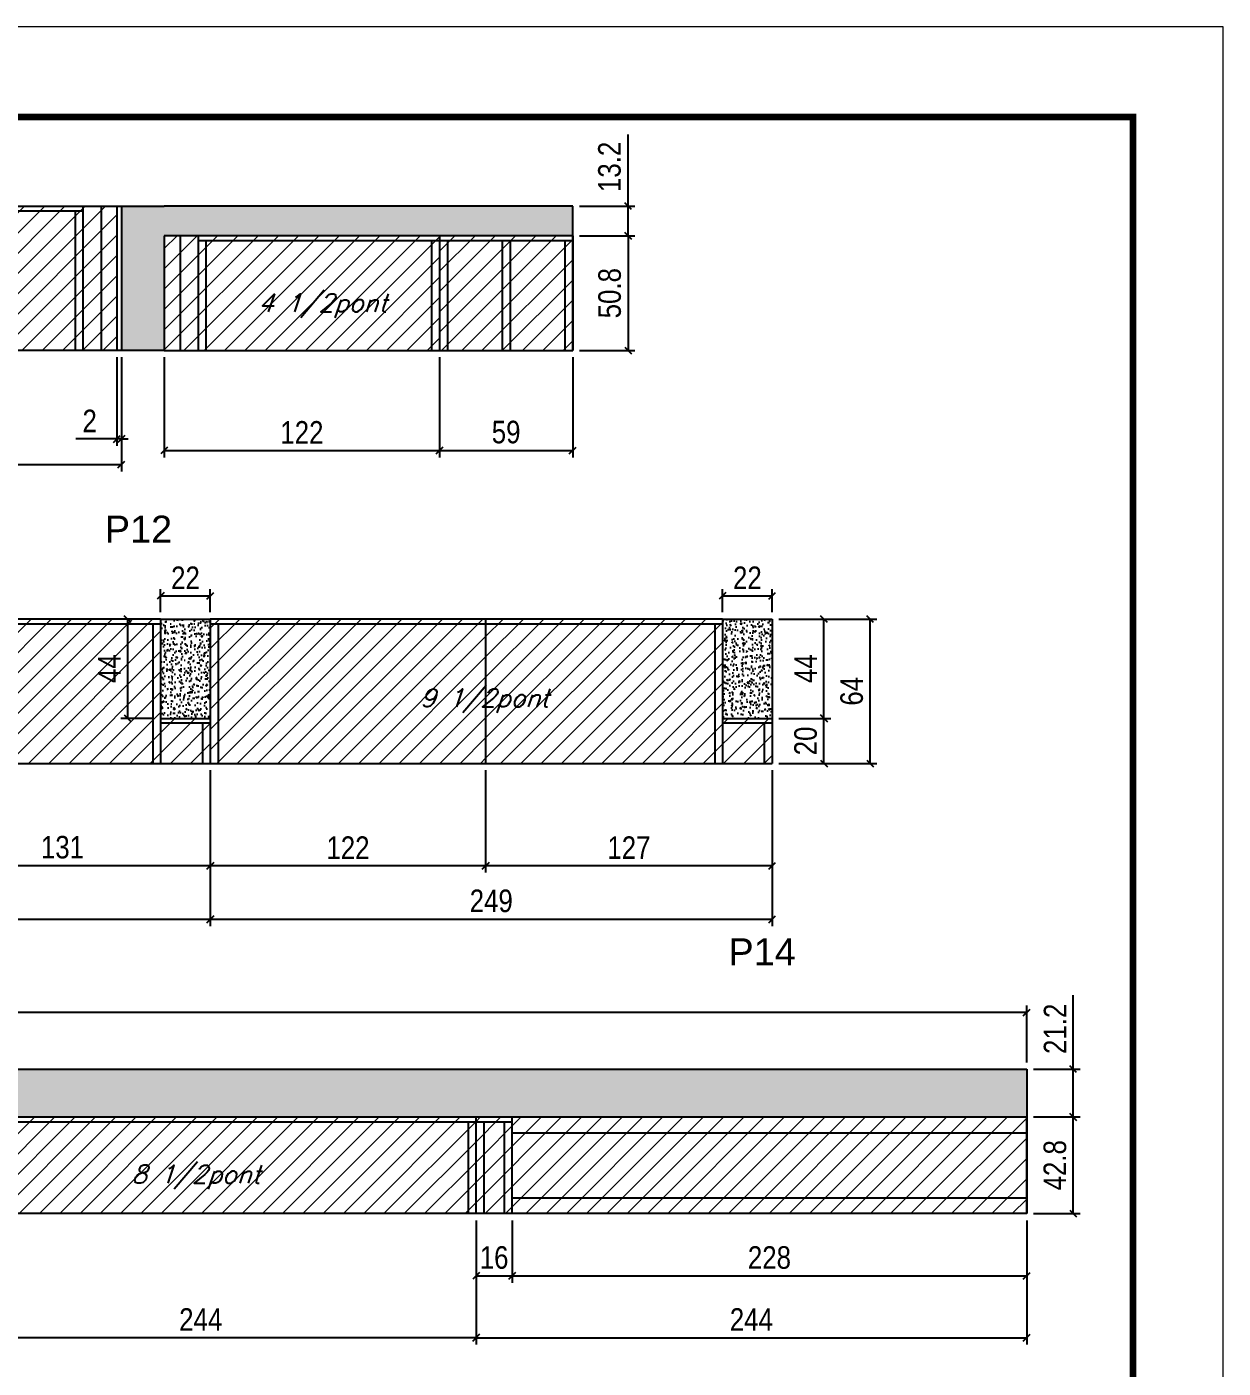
# Model space of a CAD drawing. Extents: x 137137 to 143418, y 10464 to 34486.
# Drawn here: x 139677 to 140207, y 24703 to 25297 of the extents above; entities that cross this region are included whole.
import ezdxf

# ---------------------------------------------------------------- set-up
doc = ezdxf.new("R2010")
doc.units = 0
doc.linetypes.add('DASHED', pattern=[0.75, 0.5, -0.25])
for name, color, linetype in [('5', 5, 'Continuous'), ('COTA', 241, 'Continuous'), ('Painéis', 200, 'Continuous'), ('SARR_2.2x7', 40, 'Continuous'), ('SARR_3.5x7', 81, 'Continuous'), ('texto', 7, 'Continuous')]:
    doc.layers.add(name, color=color, linetype=linetype)
for name, color, linetype, lineweight in [('CHAPA REAPROV', 6, 'Continuous', 13), ('Folhas', 255, 'Continuous', 9), ('Hachura', 251, 'Continuous', 9), ('SARRAFO DE PRESSAO', 251, 'DASHED', 9)]:
    doc.layers.add(name, color=color, linetype=linetype, lineweight=lineweight)
doc.styles.add('COTA TECNICA', font='techl___.ttf', dxfattribs={"height": 10})
doc.styles.add('Romans', font='romans.shx')
doc.styles.get("Standard").update_dxf_attribs({"font": 'arial.ttf'})
doc.dimstyles.new('PAINEL', dxfattribs={"dimtxt": 10, "dimasz": 3, "dimexe": 3, "dimexo": 3, "dimgap": 3, "dimtad": 1, "dimdec": 1, "dimzin": 12, "dimdsep": 46, "dimtxsty": 'COTA TECNICA', "dimblk1": 'OBLIQUE', "dimblk2": 'OBLIQUE', "dimsah": 1, "dimcen": 0.9, "dimclrd": 4, "dimclre": 4, "dimclrt": 240, "dimadec": 1, "dimazin": 3, "dimtfac": 1, "dimtdec": 1, "dimtmove": 0, "dimatfit": 3, "dimfxl": 1, "dimtolj": 1, "dimtzin": 12, "dimarcsym": 0})
pattern_1 = [(50, (7472.074, -6961.617), (5.46554007, -0.47817257), [0.5715, -6.2865]), (355, (7472.074, -6961.617), (-1.05730264, 5.73170536), [0.4572, -5.02921753]), (100.4514447, (7472.5295, -6961.657), (4.40823741, 5.25353256), [0.48570026, -5.34270734]), (46.1842, (7472.074, -6960.093), (8.13237123, -1.26126984), [0.85725, -9.42975]), (96.6355576, (7472.752, -6960.198), (7.122124, 7.42278374), [0.7285507, -8.01406824]), (351.184151, (7472.074, -6960.093), (7.122124, 7.42278374), [0.685799, -7.54379196]), (21, (7472.836, -6960.474), (4.54843174, -3.06795595), [0.5715, -6.2865]), (326, (7472.836, -6960.474), (1.85406085, 5.52563898), [0.4572, -5.0292]), (71.451445, (7473.215, -6960.7296), (6.40249258, 2.45768307), [0.48570026, -5.34269813]), (37.5, (7472.074, -6961.617), (0.092658098, 2.536651166), [0, -4.96824, 0, -5.1054, 0, -5.04825]), (7.5, (7472.074, -6961.617), (2.004589875, 3.005417245), [0, -2.91084, 0, -4.85394, 0, -1.92405]), (327.5, (7470.3748, -6961.617), (4.067717855, -0.17186232), [0, -1.905, 0, -5.9436, 0, -7.8867]), (317.5, (7469.6128, -6961.617), (4.44387544, 0.76279473), [0, -2.4765, 0, -3.94716, 0, -5.6007])]
pattern_2 = [(45, (-1580.9014, -8040.026), (-4.49012806, 4.49012806), [])]
pattern_3 = [(45, (-1580.9014, -8024.732), (-4.49012806, 4.49012806), [])]
pattern_4 = [(45, (-1321.422, -8047.701), (-4.49012806, 4.49012806), [])]

# ---------------------------------------------------------------- blocks, each defined once
blk = doc.blocks.new('9999999999')
at = {"layer": 'Folhas'}
blk.add_lwpolyline([(98138.98, 34190.21), (99623.98, 34190.21), (99623.98, 35240.21), (98138.98, 35240.21)], close=True, dxfattribs=at)
at = {"layer": 'Folhas', "color": 30, "const_width": 3}
blk.add_lwpolyline([(98213.98, 34230.21), (99583.98, 34230.21), (99583.98, 35200.21), (98213.98, 35200.21)], close=True, dxfattribs=at)
blk = doc.blocks.new('_Oblique')
at = {"color": 0, "linetype": 'ByBlock', "lineweight": -2}
blk.add_line((-0.5, -0.5), (0.5, 0.5), dxfattribs=at)
blk = doc.blocks.new('*D1317')
at = {"layer": 'COTA', "color": 4, "linetype": 'ByBlock', "lineweight": -2, "transparency": 16777216}
for p, q in [((139473.06, 25130.76), (139473.06, 25100.2)), ((139719.06, 25130.76), (139719.06, 25100.2)), ((139473.06, 25103.2), (139719.06, 25103.2))]:
    blk.add_line(p, q, dxfattribs=at)
at = {"layer": 'Defpoints', "color": 0, "linetype": 'ByBlock', "transparency": 16777216}
for p in [(139473.06, 25133.76), (139719.06, 25133.76), (139719.06, 25103.2)]:
    blk.add_point(p, dxfattribs=at)
at = {"layer": 'COTA', "color": 4, "linetype": 'ByBlock', "lineweight": -2, "transparency": 16777216, "xscale": 3, "yscale": 3, "zscale": 3, "rotation": 180}
blk.add_blockref('_Oblique', (139473.06, 25103.2), dxfattribs=at)
at = {"layer": 'COTA', "color": 4, "linetype": 'ByBlock', "lineweight": -2, "transparency": 16777216, "xscale": 3, "yscale": 3, "zscale": 3}
blk.add_blockref('_Oblique', (139719.06, 25103.2), dxfattribs=at)
at = {"layer": 'COTA', "color": 240, "linetype": 'ByBlock', "transparency": 16777216, "insert": (139596.06, 25111.31), "char_height": 10, "attachment_point": 5, "style": 'COTA TECNICA'}
blk.add_mtext('\\A1;246', dxfattribs=at)
blk = doc.blocks.new('*D1319')
at = {"layer": 'COTA', "color": 4, "linetype": 'ByBlock', "lineweight": -2, "transparency": 16777216}
for p, q in [((139505.47, 24967.77), (139505.47, 24898.74)), ((139758.47, 24967.77), (139758.47, 24898.74)), ((139505.47, 24901.74), (139758.47, 24901.74))]:
    blk.add_line(p, q, dxfattribs=at)
at = {"layer": 'Defpoints', "color": 0, "linetype": 'ByBlock', "transparency": 16777216}
for p in [(139505.47, 24970.77), (139758.47, 24970.77), (139758.47, 24901.74)]:
    blk.add_point(p, dxfattribs=at)
at = {"layer": 'COTA', "color": 4, "linetype": 'ByBlock', "lineweight": -2, "transparency": 16777216, "xscale": 3, "yscale": 3, "zscale": 3, "rotation": 180}
blk.add_blockref('_Oblique', (139505.47, 24901.74), dxfattribs=at)
at = {"layer": 'COTA', "color": 4, "linetype": 'ByBlock', "lineweight": -2, "transparency": 16777216, "xscale": 3, "yscale": 3, "zscale": 3}
blk.add_blockref('_Oblique', (139758.47, 24901.74), dxfattribs=at)
at = {"layer": 'COTA', "color": 240, "linetype": 'ByBlock', "transparency": 16777216, "insert": (139631.97, 24909.96), "char_height": 10, "attachment_point": 5, "style": 'COTA TECNICA'}
blk.add_mtext('\\A1;253', dxfattribs=at)
blk = doc.blocks.new('*D1320')
at = {"layer": 'COTA', "color": 4, "linetype": 'ByBlock', "lineweight": -2, "transparency": 16777216}
for p, q in [((139758.47, 24967.77), (139758.47, 24898.74)), ((140007.47, 24967.77), (140007.47, 24898.74)), ((139758.47, 24901.74), (140007.47, 24901.74))]:
    blk.add_line(p, q, dxfattribs=at)
at = {"layer": 'Defpoints', "color": 0, "linetype": 'ByBlock', "transparency": 16777216}
for p in [(139758.47, 24970.77), (140007.47, 24970.77), (140007.47, 24901.74)]:
    blk.add_point(p, dxfattribs=at)
at = {"layer": 'COTA', "color": 4, "linetype": 'ByBlock', "lineweight": -2, "transparency": 16777216, "xscale": 3, "yscale": 3, "zscale": 3, "rotation": 180}
blk.add_blockref('_Oblique', (139758.47, 24901.74), dxfattribs=at)
at = {"layer": 'COTA', "color": 4, "linetype": 'ByBlock', "lineweight": -2, "transparency": 16777216, "xscale": 3, "yscale": 3, "zscale": 3}
blk.add_blockref('_Oblique', (140007.47, 24901.74), dxfattribs=at)
at = {"layer": 'COTA', "color": 240, "linetype": 'ByBlock', "transparency": 16777216, "insert": (139882.97, 24909.85), "char_height": 10, "attachment_point": 5, "style": 'COTA TECNICA'}
blk.add_mtext('\\A1;249', dxfattribs=at)
blk = doc.blocks.new('*D1321')
at = {"layer": 'COTA', "color": 4, "linetype": 'ByBlock', "lineweight": -2, "transparency": 16777216}
for p, q in [((139736.47, 25037.77), (139736.47, 25048.06)), ((139736.47, 25045.06), (139758.47, 25045.06)), ((139758.47, 25037.77), (139758.47, 25048.06))]:
    blk.add_line(p, q, dxfattribs=at)
at = {"layer": 'Defpoints', "color": 0, "linetype": 'ByBlock', "transparency": 16777216}
for p in [(139758.47, 25045.06), (139736.47, 25034.77), (139758.47, 25034.77)]:
    blk.add_point(p, dxfattribs=at)
at = {"layer": 'COTA', "color": 4, "linetype": 'ByBlock', "lineweight": -2, "transparency": 16777216, "xscale": 3, "yscale": 3, "zscale": 3, "rotation": 180}
blk.add_blockref('_Oblique', (139736.47, 25045.06), dxfattribs=at)
at = {"layer": 'COTA', "color": 4, "linetype": 'ByBlock', "lineweight": -2, "transparency": 16777216, "xscale": 3, "yscale": 3, "zscale": 3}
blk.add_blockref('_Oblique', (139758.47, 25045.06), dxfattribs=at)
at = {"layer": 'COTA', "color": 240, "linetype": 'ByBlock', "transparency": 16777216, "insert": (139747.47, 25053.06), "char_height": 10, "attachment_point": 5, "style": 'COTA TECNICA'}
blk.add_mtext('\\A1;22', dxfattribs=at)
blk = doc.blocks.new('*D1322')
at = {"layer": 'COTA', "color": 4, "linetype": 'ByBlock', "lineweight": -2, "transparency": 16777216}
for p, q in [((139733.47, 25034.77), (139718.84, 25034.77)), ((139721.84, 25034.77), (139721.84, 24990.77)), ((139733.47, 24990.77), (139718.84, 24990.77))]:
    blk.add_line(p, q, dxfattribs=at)
at = {"layer": 'Defpoints', "color": 0, "linetype": 'ByBlock', "transparency": 16777216}
for p in [(139736.47, 25034.77), (139721.84, 24990.77), (139736.47, 24990.77)]:
    blk.add_point(p, dxfattribs=at)
at = {"layer": 'COTA', "color": 4, "linetype": 'ByBlock', "lineweight": -2, "transparency": 16777216, "xscale": 3, "yscale": 3, "zscale": 3}
for p, rotation in [((139721.84, 25034.77), 90), ((139721.84, 24990.77), 270)]:
    blk.add_blockref('_Oblique', p, dxfattribs=dict(at, rotation=rotation))
at = {"layer": 'COTA', "color": 240, "linetype": 'ByBlock', "transparency": 16777216, "insert": (139713.76, 25012.77), "char_height": 10, "attachment_point": 5, "rotation": 90, "style": 'COTA TECNICA'}
blk.add_mtext('\\A1;44', dxfattribs=at)
blk = doc.blocks.new('*D1325')
at = {"layer": 'COTA', "color": 4, "linetype": 'ByBlock', "lineweight": -2, "transparency": 16777216}
for p, q in [((139627.47, 24967.77), (139627.47, 24922.41)), ((139758.47, 24967.77), (139758.47, 24922.41)), ((139758.47, 24925.41), (139627.47, 24925.41))]:
    blk.add_line(p, q, dxfattribs=at)
at = {"layer": 'Defpoints', "color": 0, "linetype": 'ByBlock', "transparency": 16777216}
for p in [(139627.47, 24970.77), (139758.47, 24970.77), (139627.47, 24925.41)]:
    blk.add_point(p, dxfattribs=at)
at = {"layer": 'COTA', "color": 4, "linetype": 'ByBlock', "lineweight": -2, "transparency": 16777216, "xscale": 3, "yscale": 3, "zscale": 3, "rotation": 180}
blk.add_blockref('_Oblique', (139627.47, 24925.41), dxfattribs=at)
at = {"layer": 'COTA', "color": 4, "linetype": 'ByBlock', "lineweight": -2, "transparency": 16777216, "xscale": 3, "yscale": 3, "zscale": 3}
blk.add_blockref('_Oblique', (139758.47, 24925.41), dxfattribs=at)
at = {"layer": 'COTA', "color": 240, "linetype": 'ByBlock', "transparency": 16777216, "insert": (139692.97, 24933.63), "char_height": 10, "attachment_point": 5, "style": 'COTA TECNICA'}
blk.add_mtext('\\A1;131', dxfattribs=at)
blk = doc.blocks.new('*D1326')
at = {"layer": 'COTA', "color": 4, "linetype": 'ByBlock', "lineweight": -2, "transparency": 16777216}
for p, q in [((139758.47, 24967.77), (139758.47, 24922.41)), ((139880.47, 24967.77), (139880.47, 24922.41)), ((139880.47, 24925.41), (139758.47, 24925.41))]:
    blk.add_line(p, q, dxfattribs=at)
at = {"layer": 'Defpoints', "color": 0, "linetype": 'ByBlock', "transparency": 16777216}
for p in [(139758.47, 24970.77), (139880.47, 24970.77), (139758.47, 24925.41)]:
    blk.add_point(p, dxfattribs=at)
at = {"layer": 'COTA', "color": 4, "linetype": 'ByBlock', "lineweight": -2, "transparency": 16777216, "xscale": 3, "yscale": 3, "zscale": 3, "rotation": 180}
blk.add_blockref('_Oblique', (139758.47, 24925.41), dxfattribs=at)
at = {"layer": 'COTA', "color": 4, "linetype": 'ByBlock', "lineweight": -2, "transparency": 16777216, "xscale": 3, "yscale": 3, "zscale": 3}
blk.add_blockref('_Oblique', (139880.47, 24925.41), dxfattribs=at)
at = {"layer": 'COTA', "color": 240, "linetype": 'ByBlock', "transparency": 16777216, "insert": (139819.47, 24933.47), "char_height": 10, "attachment_point": 5, "style": 'COTA TECNICA'}
blk.add_mtext('\\A1;122', dxfattribs=at)
blk = doc.blocks.new('*D1327')
at = {"layer": 'COTA', "color": 4, "linetype": 'ByBlock', "lineweight": -2, "transparency": 16777216}
for p, q in [((139880.47, 24967.77), (139880.47, 24922.41)), ((140007.47, 24967.77), (140007.47, 24922.41)), ((140007.47, 24925.41), (139880.47, 24925.41))]:
    blk.add_line(p, q, dxfattribs=at)
at = {"layer": 'Defpoints', "color": 0, "linetype": 'ByBlock', "transparency": 16777216}
for p in [(139880.47, 24970.77), (140007.47, 24970.77), (139880.47, 24925.41)]:
    blk.add_point(p, dxfattribs=at)
at = {"layer": 'COTA', "color": 4, "linetype": 'ByBlock', "lineweight": -2, "transparency": 16777216, "xscale": 3, "yscale": 3, "zscale": 3, "rotation": 180}
blk.add_blockref('_Oblique', (139880.47, 24925.41), dxfattribs=at)
at = {"layer": 'COTA', "color": 4, "linetype": 'ByBlock', "lineweight": -2, "transparency": 16777216, "xscale": 3, "yscale": 3, "zscale": 3}
blk.add_blockref('_Oblique', (140007.47, 24925.41), dxfattribs=at)
at = {"layer": 'COTA', "color": 240, "linetype": 'ByBlock', "transparency": 16777216, "insert": (139943.97, 24933.48), "char_height": 10, "attachment_point": 5, "style": 'COTA TECNICA'}
blk.add_mtext('\\A1;127', dxfattribs=at)
blk = doc.blocks.new('*D1403')
at = {"layer": 'COTA', "color": 4, "linetype": 'ByBlock', "lineweight": -2, "transparency": 16777216}
for p, q in [((139738.06, 25150.76), (139738.06, 25106.42)), ((139860.06, 25150.76), (139860.06, 25106.42)), ((139738.06, 25109.42), (139860.06, 25109.42))]:
    blk.add_line(p, q, dxfattribs=at)
at = {"layer": 'Defpoints', "color": 0, "linetype": 'ByBlock', "transparency": 16777216}
for p in [(139738.06, 25153.76), (139860.06, 25153.76), (139860.06, 25109.42)]:
    blk.add_point(p, dxfattribs=at)
at = {"layer": 'COTA', "color": 4, "linetype": 'ByBlock', "lineweight": -2, "transparency": 16777216, "xscale": 3, "yscale": 3, "zscale": 3, "rotation": 180}
blk.add_blockref('_Oblique', (139738.06, 25109.42), dxfattribs=at)
at = {"layer": 'COTA', "color": 4, "linetype": 'ByBlock', "lineweight": -2, "transparency": 16777216, "xscale": 3, "yscale": 3, "zscale": 3}
blk.add_blockref('_Oblique', (139860.06, 25109.42), dxfattribs=at)
at = {"layer": 'COTA', "color": 240, "linetype": 'ByBlock', "transparency": 16777216, "insert": (139799.06, 25117.48), "char_height": 10, "attachment_point": 5, "style": 'COTA TECNICA'}
blk.add_mtext('\\A1;122', dxfattribs=at)
blk = doc.blocks.new('*D1404')
at = {"layer": 'COTA', "color": 4, "linetype": 'ByBlock', "lineweight": -2, "transparency": 16777216}
for p, q in [((139860.06, 25150.76), (139860.06, 25106.42)), ((139919.06, 25150.76), (139919.06, 25106.42)), ((139860.06, 25109.42), (139919.06, 25109.42))]:
    blk.add_line(p, q, dxfattribs=at)
at = {"layer": 'Defpoints', "color": 0, "linetype": 'ByBlock', "transparency": 16777216}
for p in [(139860.06, 25153.76), (139919.06, 25153.76), (139919.06, 25109.42)]:
    blk.add_point(p, dxfattribs=at)
at = {"layer": 'COTA', "color": 4, "linetype": 'ByBlock', "lineweight": -2, "transparency": 16777216, "xscale": 3, "yscale": 3, "zscale": 3, "rotation": 180}
blk.add_blockref('_Oblique', (139860.06, 25109.42), dxfattribs=at)
at = {"layer": 'COTA', "color": 4, "linetype": 'ByBlock', "lineweight": -2, "transparency": 16777216, "xscale": 3, "yscale": 3, "zscale": 3}
blk.add_blockref('_Oblique', (139919.06, 25109.42), dxfattribs=at)
at = {"layer": 'COTA', "color": 240, "linetype": 'ByBlock', "transparency": 16777216, "insert": (139889.56, 25117.56), "char_height": 10, "attachment_point": 5, "style": 'COTA TECNICA'}
blk.add_mtext('\\A1;59', dxfattribs=at)
blk = doc.blocks.new('*D1405')
at = {"layer": 'COTA', "color": 4, "linetype": 'ByBlock', "lineweight": -2, "transparency": 16777216}
for p, q in [((140010.47, 24990.77), (140033.39, 24990.77)), ((140030.39, 24970.77), (140030.39, 24990.77)), ((140010.47, 24970.77), (140033.39, 24970.77))]:
    blk.add_line(p, q, dxfattribs=at)
at = {"layer": 'Defpoints', "color": 0, "linetype": 'ByBlock', "transparency": 16777216}
for p in [(140007.47, 24990.77), (140030.39, 24990.77), (140007.47, 24970.77)]:
    blk.add_point(p, dxfattribs=at)
at = {"layer": 'COTA', "color": 4, "linetype": 'ByBlock', "lineweight": -2, "transparency": 16777216, "xscale": 3, "yscale": 3, "zscale": 3}
for p, rotation in [((140030.39, 24990.77), 90), ((140030.39, 24970.77), 270)]:
    blk.add_blockref('_Oblique', p, dxfattribs=dict(at, rotation=rotation))
at = {"layer": 'COTA', "color": 240, "linetype": 'ByBlock', "transparency": 16777216, "insert": (140022.29, 24980.77), "char_height": 10, "attachment_point": 5, "rotation": 90, "style": 'COTA TECNICA'}
blk.add_mtext('\\A1;20', dxfattribs=at)
blk = doc.blocks.new('*D1406')
at = {"layer": 'COTA', "color": 4, "linetype": 'ByBlock', "lineweight": -2, "transparency": 16777216}
for p, q in [((140010.47, 25034.77), (140033.39, 25034.77)), ((140030.39, 24990.77), (140030.39, 25034.77)), ((140010.47, 24990.77), (140033.39, 24990.77))]:
    blk.add_line(p, q, dxfattribs=at)
at = {"layer": 'Defpoints', "color": 0, "linetype": 'ByBlock', "transparency": 16777216}
for p in [(140007.47, 25034.77), (140030.39, 25034.77), (140007.47, 24990.77)]:
    blk.add_point(p, dxfattribs=at)
at = {"layer": 'COTA', "color": 4, "linetype": 'ByBlock', "lineweight": -2, "transparency": 16777216, "xscale": 3, "yscale": 3, "zscale": 3}
for p, rotation in [((140030.39, 25034.77), 90), ((140030.39, 24990.77), 270)]:
    blk.add_blockref('_Oblique', p, dxfattribs=dict(at, rotation=rotation))
at = {"layer": 'COTA', "color": 240, "linetype": 'ByBlock', "transparency": 16777216, "insert": (140022.32, 25012.77), "char_height": 10, "attachment_point": 5, "rotation": 90, "style": 'COTA TECNICA'}
blk.add_mtext('\\A1;44', dxfattribs=at)
blk = doc.blocks.new('*D1407')
at = {"layer": 'COTA', "color": 4, "linetype": 'ByBlock', "lineweight": -2, "transparency": 16777216}
for p, q in [((139985.47, 25037.77), (139985.47, 25048.06)), ((139985.47, 25045.06), (140007.47, 25045.06)), ((140007.47, 25037.77), (140007.47, 25048.06))]:
    blk.add_line(p, q, dxfattribs=at)
at = {"layer": 'Defpoints', "color": 0, "linetype": 'ByBlock', "transparency": 16777216}
for p in [(140007.47, 25045.06), (139985.47, 25034.77), (140007.47, 25034.77)]:
    blk.add_point(p, dxfattribs=at)
at = {"layer": 'COTA', "color": 4, "linetype": 'ByBlock', "lineweight": -2, "transparency": 16777216, "xscale": 3, "yscale": 3, "zscale": 3, "rotation": 180}
blk.add_blockref('_Oblique', (139985.47, 25045.06), dxfattribs=at)
at = {"layer": 'COTA', "color": 4, "linetype": 'ByBlock', "lineweight": -2, "transparency": 16777216, "xscale": 3, "yscale": 3, "zscale": 3}
blk.add_blockref('_Oblique', (140007.47, 25045.06), dxfattribs=at)
at = {"layer": 'COTA', "color": 240, "linetype": 'ByBlock', "transparency": 16777216, "insert": (139996.47, 25053.06), "char_height": 10, "attachment_point": 5, "style": 'COTA TECNICA'}
blk.add_mtext('\\A1;22', dxfattribs=at)
blk = doc.blocks.new('*D1408')
at = {"layer": 'COTA', "color": 4, "linetype": 'ByBlock', "lineweight": -2, "transparency": 16777216}
for p, q in [((140010.47, 25034.77), (140053.83, 25034.77)), ((140050.83, 24970.77), (140050.83, 25034.77)), ((140010.47, 24970.77), (140053.83, 24970.77))]:
    blk.add_line(p, q, dxfattribs=at)
at = {"layer": 'Defpoints', "color": 0, "linetype": 'ByBlock', "transparency": 16777216}
for p in [(140007.47, 25034.77), (140050.83, 25034.77), (140007.47, 24970.77)]:
    blk.add_point(p, dxfattribs=at)
at = {"layer": 'COTA', "color": 4, "linetype": 'ByBlock', "lineweight": -2, "transparency": 16777216, "xscale": 3, "yscale": 3, "zscale": 3}
for p, rotation in [((140050.83, 25034.77), 90), ((140050.83, 24970.77), 270)]:
    blk.add_blockref('_Oblique', p, dxfattribs=dict(at, rotation=rotation))
at = {"layer": 'COTA', "color": 240, "linetype": 'ByBlock', "transparency": 16777216, "insert": (140042.72, 25002.77), "char_height": 10, "attachment_point": 5, "rotation": 90, "style": 'COTA TECNICA'}
blk.add_mtext('\\A1;64', dxfattribs=at)
blk = doc.blocks.new('*D1410')
at = {"layer": 'COTA', "color": 4, "lineweight": -2, "transparency": 16777216}
for p, q in [((139922.06, 25204.56), (139946.6, 25204.56)), ((139943.6, 25204.56), (139943.6, 25153.76)), ((139922.06, 25153.76), (139946.6, 25153.76))]:
    blk.add_line(p, q, dxfattribs=at)
at = {"layer": 'Defpoints', "color": 0, "transparency": 16777216}
for p in [(139919.06, 25204.56), (139919.06, 25153.76), (139943.6, 25153.76)]:
    blk.add_point(p, dxfattribs=at)
at = {"layer": 'COTA', "color": 4, "lineweight": -2, "transparency": 16777216, "xscale": 3, "yscale": 3, "zscale": 3}
for p, rotation in [((139943.6, 25204.56), 90), ((139943.6, 25153.76), 270)]:
    blk.add_blockref('_Oblique', p, dxfattribs=dict(at, rotation=rotation))
at = {"layer": 'COTA', "color": 240, "transparency": 16777216, "insert": (139935.47, 25179.16), "char_height": 10, "attachment_point": 5, "rotation": 90, "style": 'COTA TECNICA'}
blk.add_mtext('\\A1;50.8', dxfattribs=at)
blk = doc.blocks.new('*D1411')
at = {"layer": 'COTA', "color": 4, "lineweight": -2, "transparency": 16777216}
for p, q in [((139943.6, 25217.76), (139943.6, 25249.49)), ((139922.06, 25217.76), (139946.6, 25217.76)), ((139943.6, 25204.56), (139943.6, 25217.76)), ((139922.06, 25204.56), (139946.6, 25204.56))]:
    blk.add_line(p, q, dxfattribs=at)
at = {"layer": 'Defpoints', "color": 0, "transparency": 16777216}
for p in [(139919.06, 25217.76), (139943.6, 25217.76), (139919.06, 25204.56)]:
    blk.add_point(p, dxfattribs=at)
at = {"layer": 'COTA', "color": 4, "lineweight": -2, "transparency": 16777216, "xscale": 3, "yscale": 3, "zscale": 3}
for p, rotation in [((139943.6, 25217.76), 90), ((139943.6, 25204.56), 270)]:
    blk.add_blockref('_Oblique', p, dxfattribs=dict(at, rotation=rotation))
at = {"layer": 'COTA', "color": 240, "transparency": 16777216, "insert": (139935.38, 25235.12), "char_height": 10, "attachment_point": 5, "rotation": 90, "style": 'COTA TECNICA'}
blk.add_mtext('\\A1;13.2', dxfattribs=at)
blk = doc.blocks.new('*D1450')
at = {"layer": 'COTA', "color": 4, "lineweight": -2, "transparency": 16777216}
for p, q in [((139717.06, 25150.76), (139717.06, 25111.55)), ((139719.06, 25150.76), (139719.06, 25111.55)), ((139717.06, 25114.55), (139698.95, 25114.55)), ((139719.06, 25114.55), (139717.06, 25114.55)), ((139719.06, 25114.55), (139722.06, 25114.55))]:
    blk.add_line(p, q, dxfattribs=at)
at = {"layer": 'Defpoints', "color": 0, "transparency": 16777216}
for p in [(139717.06, 25153.76), (139719.06, 25153.76), (139719.06, 25114.55)]:
    blk.add_point(p, dxfattribs=at)
at = {"layer": 'COTA', "color": 4, "lineweight": -2, "transparency": 16777216, "xscale": 3, "yscale": 3, "zscale": 3}
blk.add_blockref('_Oblique', (139717.06, 25114.55), dxfattribs=at)
at = {"layer": 'COTA', "color": 4, "lineweight": -2, "transparency": 16777216, "xscale": 3, "yscale": 3, "zscale": 3, "rotation": 180}
blk.add_blockref('_Oblique', (139719.06, 25114.55), dxfattribs=at)
at = {"layer": 'COTA', "color": 240, "transparency": 16777216, "insert": (139705.01, 25122.55), "char_height": 10, "attachment_point": 5, "style": 'COTA TECNICA'}
blk.add_mtext('\\A1;2', dxfattribs=at)
blk = doc.blocks.new('*D1361')
at = {"layer": 'COTA', "color": 4, "linetype": 'ByBlock', "lineweight": -2, "transparency": 16777216}
for p, q in [((139632.23, 24768.35), (139632.23, 24713.35)), ((139876.23, 24768.35), (139876.23, 24713.35)), ((139876.23, 24716.35), (139632.23, 24716.35))]:
    blk.add_line(p, q, dxfattribs=at)
at = {"layer": 'Defpoints', "color": 0, "linetype": 'ByBlock', "transparency": 16777216}
for p in [(139632.23, 24771.35), (139876.23, 24771.35), (139632.23, 24716.35)]:
    blk.add_point(p, dxfattribs=at)
at = {"layer": 'COTA', "color": 4, "linetype": 'ByBlock', "lineweight": -2, "transparency": 16777216, "xscale": 3, "yscale": 3, "zscale": 3, "rotation": 180}
blk.add_blockref('_Oblique', (139632.23, 24716.35), dxfattribs=at)
at = {"layer": 'COTA', "color": 4, "linetype": 'ByBlock', "lineweight": -2, "transparency": 16777216, "xscale": 3, "yscale": 3, "zscale": 3}
blk.add_blockref('_Oblique', (139876.23, 24716.35), dxfattribs=at)
at = {"layer": 'COTA', "color": 240, "linetype": 'ByBlock', "transparency": 16777216, "insert": (139754.23, 24724.42), "char_height": 10, "attachment_point": 5, "style": 'COTA TECNICA'}
blk.add_mtext('\\A1;244', dxfattribs=at)
blk = doc.blocks.new('*D1363')
at = {"layer": 'COTA', "color": 4, "linetype": 'ByBlock', "lineweight": -2, "transparency": 16777216}
for p, q in [((139876.23, 24768.35), (139876.23, 24713.35)), ((140120.23, 24768.35), (140120.23, 24713.35)), ((139876.23, 24716.35), (140120.23, 24716.35))]:
    blk.add_line(p, q, dxfattribs=at)
at = {"layer": 'Defpoints', "color": 0, "linetype": 'ByBlock', "transparency": 16777216}
for p in [(139876.23, 24771.35), (140120.23, 24771.35), (140120.23, 24716.35)]:
    blk.add_point(p, dxfattribs=at)
at = {"layer": 'COTA', "color": 4, "linetype": 'ByBlock', "lineweight": -2, "transparency": 16777216, "xscale": 3, "yscale": 3, "zscale": 3, "rotation": 180}
blk.add_blockref('_Oblique', (139876.23, 24716.35), dxfattribs=at)
at = {"layer": 'COTA', "color": 4, "linetype": 'ByBlock', "lineweight": -2, "transparency": 16777216, "xscale": 3, "yscale": 3, "zscale": 3}
blk.add_blockref('_Oblique', (140120.23, 24716.35), dxfattribs=at)
at = {"layer": 'COTA', "color": 240, "linetype": 'ByBlock', "transparency": 16777216, "insert": (139998.23, 24724.42), "char_height": 10, "attachment_point": 5, "style": 'COTA TECNICA'}
blk.add_mtext('\\A1;244', dxfattribs=at)
blk = doc.blocks.new('*D1366')
at = {"layer": 'COTA', "color": 4, "linetype": 'ByBlock', "lineweight": -2, "transparency": 16777216}
for p, q in [((139876.23, 24768.35), (139876.23, 24740.73)), ((139892.23, 24768.35), (139892.23, 24740.73)), ((139876.23, 24743.73), (139892.23, 24743.73))]:
    blk.add_line(p, q, dxfattribs=at)
at = {"layer": 'Defpoints', "color": 0, "linetype": 'ByBlock', "transparency": 16777216}
for p in [(139876.23, 24771.35), (139892.23, 24771.35), (139892.23, 24743.73)]:
    blk.add_point(p, dxfattribs=at)
at = {"layer": 'COTA', "color": 4, "linetype": 'ByBlock', "lineweight": -2, "transparency": 16777216, "xscale": 3, "yscale": 3, "zscale": 3, "rotation": 180}
blk.add_blockref('_Oblique', (139876.23, 24743.73), dxfattribs=at)
at = {"layer": 'COTA', "color": 4, "linetype": 'ByBlock', "lineweight": -2, "transparency": 16777216, "xscale": 3, "yscale": 3, "zscale": 3}
blk.add_blockref('_Oblique', (139892.23, 24743.73), dxfattribs=at)
at = {"layer": 'COTA', "color": 240, "linetype": 'ByBlock', "transparency": 16777216, "insert": (139884.23, 24751.83), "char_height": 10, "attachment_point": 5, "style": 'COTA TECNICA'}
blk.add_mtext('\\A1;16', dxfattribs=at)
blk = doc.blocks.new('*D1367')
at = {"layer": 'COTA', "color": 4, "linetype": 'ByBlock', "lineweight": -2, "transparency": 16777216}
for p, q in [((139892.23, 24768.35), (139892.23, 24740.73)), ((140120.23, 24768.35), (140120.23, 24740.73)), ((139892.23, 24743.73), (140120.23, 24743.73))]:
    blk.add_line(p, q, dxfattribs=at)
at = {"layer": 'Defpoints', "color": 0, "linetype": 'ByBlock', "transparency": 16777216}
for p in [(139892.23, 24771.35), (140120.23, 24771.35), (140120.23, 24743.73)]:
    blk.add_point(p, dxfattribs=at)
at = {"layer": 'COTA', "color": 4, "linetype": 'ByBlock', "lineweight": -2, "transparency": 16777216, "xscale": 3, "yscale": 3, "zscale": 3, "rotation": 180}
blk.add_blockref('_Oblique', (139892.23, 24743.73), dxfattribs=at)
at = {"layer": 'COTA', "color": 4, "linetype": 'ByBlock', "lineweight": -2, "transparency": 16777216, "xscale": 3, "yscale": 3, "zscale": 3}
blk.add_blockref('_Oblique', (140120.23, 24743.73), dxfattribs=at)
at = {"layer": 'COTA', "color": 240, "linetype": 'ByBlock', "transparency": 16777216, "insert": (140006.23, 24751.82), "char_height": 10, "attachment_point": 5, "style": 'COTA TECNICA'}
blk.add_mtext('\\A1;228', dxfattribs=at)
blk = doc.blocks.new('*D1431')
at = {"layer": 'COTA', "color": 4, "lineweight": -2, "transparency": 16777216}
for p, q in [((140123.23, 24814.15), (140143.85, 24814.15)), ((140140.85, 24771.35), (140140.85, 24814.15)), ((140123.23, 24771.35), (140143.85, 24771.35))]:
    blk.add_line(p, q, dxfattribs=at)
at = {"layer": 'Defpoints', "color": 0, "transparency": 16777216}
for p in [(140120.23, 24814.15), (140140.85, 24814.15), (140120.23, 24771.35)]:
    blk.add_point(p, dxfattribs=at)
at = {"layer": 'COTA', "color": 4, "lineweight": -2, "transparency": 16777216, "xscale": 3, "yscale": 3, "zscale": 3}
for p, rotation in [((140140.85, 24814.15), 90), ((140140.85, 24771.35), 270)]:
    blk.add_blockref('_Oblique', p, dxfattribs=dict(at, rotation=rotation))
at = {"layer": 'COTA', "color": 240, "transparency": 16777216, "insert": (140132.76, 24792.75), "char_height": 10, "attachment_point": 5, "rotation": 90, "style": 'COTA TECNICA'}
blk.add_mtext('\\A1;42.8', dxfattribs=at)
blk = doc.blocks.new('*D1432')
at = {"layer": 'COTA', "color": 4, "lineweight": -2, "transparency": 16777216}
for p, q in [((140140.85, 24835.35), (140140.85, 24868.07)), ((140123.23, 24835.35), (140143.85, 24835.35)), ((140140.85, 24814.15), (140140.85, 24835.35)), ((140123.23, 24814.15), (140143.85, 24814.15))]:
    blk.add_line(p, q, dxfattribs=at)
at = {"layer": 'Defpoints', "color": 0, "transparency": 16777216}
for p in [(140120.23, 24835.35), (140140.85, 24835.35), (140120.23, 24814.15)]:
    blk.add_point(p, dxfattribs=at)
at = {"layer": 'COTA', "color": 4, "lineweight": -2, "transparency": 16777216, "xscale": 3, "yscale": 3, "zscale": 3}
for p, rotation in [((140140.85, 24835.35), 90), ((140140.85, 24814.15), 270)]:
    blk.add_blockref('_Oblique', p, dxfattribs=dict(at, rotation=rotation))
at = {"layer": 'COTA', "color": 240, "transparency": 16777216, "insert": (140132.8, 24853.21), "char_height": 10, "attachment_point": 5, "rotation": 90, "style": 'COTA TECNICA'}
blk.add_mtext('\\A1;21.2', dxfattribs=at)
blk = doc.blocks.new('*D1433')
at = {"layer": 'CHAPA REAPROV', "color": 4, "lineweight": -2, "ltscale": 25, "transparency": 16777216}
for p, q in [((139144.23, 24838.35), (139144.23, 24863.47)), ((140120.23, 24838.35), (140120.23, 24863.47)), ((140120.23, 24860.47), (139144.23, 24860.47))]:
    blk.add_line(p, q, dxfattribs=at)
at = {"layer": 'Defpoints', "color": 0, "ltscale": 25, "transparency": 16777216}
for p in [(139144.23, 24860.47), (139144.23, 24835.35), (140120.23, 24835.35)]:
    blk.add_point(p, dxfattribs=at)
at = {"layer": 'CHAPA REAPROV', "color": 4, "lineweight": -2, "ltscale": 25, "transparency": 16777216, "xscale": 3, "yscale": 3, "zscale": 3, "rotation": 180}
blk.add_blockref('_Oblique', (139144.23, 24860.47), dxfattribs=at)
at = {"layer": 'CHAPA REAPROV', "color": 4, "lineweight": -2, "ltscale": 25, "transparency": 16777216, "xscale": 3, "yscale": 3, "zscale": 3}
blk.add_blockref('_Oblique', (140120.23, 24860.47), dxfattribs=at)
at = {"layer": 'CHAPA REAPROV', "color": 240, "ltscale": 25, "transparency": 16777216, "insert": (139632.23, 24868.6), "char_height": 10, "attachment_point": 5, "style": 'COTA TECNICA'}
blk.add_mtext('\\A1;976', dxfattribs=at)

msp = doc.modelspace()

# ---------------------------------------------------------------- hatches: boundary and pattern name
at = {"layer": 'COTA', "ltscale": 25}
h = msp.add_hatch(dxfattribs=at)
h.set_pattern_fill('AR-CONC', color=256, scale=0.03)
h.set_pattern_definition([(50, (-1580.9014, -8040.0258), (5.46554007, -0.47817257), [0.5715, -6.2865]), (355, (-1580.9014, -8040.026), (-1.05730264, 5.73170536), [0.4572, -5.02921753]), (100.4514447, (-1580.446, -8040.0656), (4.40823741, 5.25353256), [0.48570026, -5.34270734]), (46.1842, (-1580.9014, -8038.502), (8.13237123, -1.26126984), [0.85725, -9.42975]), (96.6355576, (-1580.224, -8038.607), (7.122124, 7.42278374), [0.7285507, -8.01406824]), (351.184151, (-1580.901, -8038.502), (7.122124, 7.42278374), [0.685799, -7.54379196]), (21, (-1580.1394, -8038.8828), (4.54843174, -3.06795595), [0.5715, -6.2865]), (326, (-1580.1394, -8038.883), (1.85406085, 5.52563898), [0.4572, -5.0292]), (71.451445, (-1579.7604, -8039.1384), (6.40249258, 2.45768307), [0.48570026, -5.34269813]), (37.5, (-1580.9014, -8040.0258), (0.092658098, 2.536651166), [0, -4.96824, 0, -5.1054, 0, -5.04825]), (7.5, (-1580.9014, -8040.0258), (2.004589875, 3.005417245), [0, -2.91084, 0, -4.85394, 0, -1.92405]), (327.5, (-1582.6007, -8040.0258), (4.067717855, -0.17186232), [0, -1.905, 0, -5.9436, 0, -7.8867]), (317.5, (-1583.3627, -8040.0258), (4.44387544, 0.76279473), [0, -2.4765, 0, -3.94716, 0, -5.6007])])
h.paths.add_polyline_path([(139919.06, 25217.76), (139738.06, 25217.76), (139719.06, 25217.76), (139719.06, 25153.76), (139738.06, 25153.76), (139738.06, 25204.56), (139919.06, 25204.56)])
at = {"layer": 'COTA', "linetype": 'ByBlock'}
h = msp.add_hatch(dxfattribs=at)
h.set_pattern_fill('AR-CONC', color=256, scale=0.03)
h.set_pattern_definition(pattern_1)
h.paths.add_polyline_path([(139736.47, 24990.77), (139758.47, 24990.77), (139758.47, 25034.77), (139736.47, 25034.77)])
h = msp.add_hatch(dxfattribs=at)
h.set_pattern_fill('AR-CONC', color=256, scale=0.03)
h.set_pattern_definition(pattern_1)
h.paths.add_polyline_path([(139985.47, 24990.77), (140007.47, 24990.77), (140007.47, 25034.77), (139985.47, 25034.77)])
h = msp.add_hatch(dxfattribs=at)
h.set_pattern_fill('AR-CONC', color=256, scale=0.03)
h.set_pattern_definition([(50, (-1578.9157, -8040.0258), (5.46554007, -0.47817257), [0.5715, -6.2865]), (355, (-1578.9157, -8040.026), (-1.05730264, 5.73170536), [0.4572, -5.02921753]), (100.4514447, (-1578.46, -8040.0656), (4.40823741, 5.25353256), [0.48570026, -5.34270734]), (46.1842, (-1578.916, -8038.502), (8.13237123, -1.26126984), [0.85725, -9.42975]), (96.6355576, (-1578.238, -8038.607), (7.122124, 7.42278374), [0.7285507, -8.01406824]), (351.184151, (-1578.916, -8038.502), (7.122124, 7.42278374), [0.685799, -7.54379196]), (21, (-1578.1537, -8038.8828), (4.54843174, -3.06795595), [0.5715, -6.2865]), (326, (-1578.1537, -8038.883), (1.85406085, 5.52563898), [0.4572, -5.0292]), (71.451445, (-1577.7747, -8039.1384), (6.40249258, 2.45768307), [0.48570026, -5.34269813]), (37.5, (-1578.9157, -8040.0258), (0.092658098, 2.536651166), [0, -4.96824, 0, -5.1054, 0, -5.04825]), (7.5, (-1578.9157, -8040.0258), (2.004589875, 3.005417245), [0, -2.91084, 0, -4.85394, 0, -1.92405]), (327.5, (-1580.615, -8040.0258), (4.067717855, -0.17186232), [0, -1.905, 0, -5.9436, 0, -7.8867]), (317.5, (-1581.377, -8040.0258), (4.44387544, 0.76279473), [0, -2.4765, 0, -3.94716, 0, -5.6007])])
h.paths.add_polyline_path([(139144.23, 24835.35), (139144.23, 24814.15), (140120.23, 24814.15), (140120.23, 24835.35)])
at = {"layer": 'Hachura', "linetype": 'ByBlock'}
h = msp.add_hatch(dxfattribs=at)
h.set_pattern_fill('ANSI31', color=256, scale=2)
h.set_pattern_definition(pattern_3)
h.paths.add_polyline_path([(139717.06, 25217.76), (139473.06, 25217.76), (139473.06, 25173.76), (139473.06, 25153.76), (139717.06, 25153.76)])
h.paths.add_polyline_path([(139556.98, 25173.5), (139624.6, 25173.5), (139630.1, 25189.48), (139562.48, 25189.48)], flags=24)
h = msp.add_hatch(dxfattribs=at)
h.set_pattern_fill('ANSI31', color=256, scale=2)
h.set_pattern_definition(pattern_3)
h.paths.add_polyline_path([(139860.06, 25204.56), (139738.06, 25204.56), (139738.06, 25153.76), (139860.06, 25153.76)])
h.paths.add_polyline_path([(139757.48, 25165.6), (139825.1, 25165.6), (139830.6, 25181.57), (139762.98, 25181.57)], flags=24)
h = msp.add_hatch(dxfattribs=at)
h.set_pattern_fill('ANSI31', color=256, scale=2)
h.set_pattern_definition(pattern_2)
h.paths.add_polyline_path([(139919.06, 25204.56), (139860.06, 25204.56), (139860.06, 25153.76), (139919.06, 25153.76)])
h = msp.add_hatch(dxfattribs=at)
h.set_pattern_fill('ANSI31', color=256, scale=2)
h.set_pattern_definition(pattern_2)
h.paths.add_polyline_path([(139736.47, 25034.77), (139627.47, 25034.77), (139627.47, 24970.77), (139758.47, 24970.77), (139758.47, 24990.77), (139736.47, 24990.77)])
h.paths.add_polyline_path([(139723.62, 25001.99), (139723.62, 25024.18), (139703.03, 25024.18), (139703.03, 25001.99)], flags=24)
h = msp.add_hatch(dxfattribs=at)
h.set_pattern_fill('ANSI31', color=256, scale=2)
h.set_pattern_definition(pattern_3)
h.paths.add_polyline_path([(139880.47, 25034.77), (139758.47, 25034.77), (139758.47, 24990.77), (139758.47, 24970.77), (139880.47, 24970.77)])
h = msp.add_hatch(dxfattribs=at)
h.set_pattern_fill('ANSI31', color=256, scale=2)
h.set_pattern_definition(pattern_3)
h.paths.add_polyline_path([(139985.47, 25034.77), (139880.47, 25034.77), (139880.47, 24970.77), (140007.47, 24970.77), (140007.47, 24990.77), (139985.47, 24990.77)])
h = msp.add_hatch(dxfattribs=at)
h.set_pattern_fill('ANSI31', color=256, scale=2)
h.set_pattern_definition(pattern_4)
h.paths.add_polyline_path([(139632.23, 24814.15), (139632.23, 24771.35), (139876.23, 24771.35), (139876.23, 24814.15)])
h = msp.add_hatch(dxfattribs=at)
h.set_pattern_fill('ANSI31', color=256, scale=2)
h.set_pattern_definition(pattern_4)
h.paths.add_polyline_path([(140120.23, 24814.15), (139876.23, 24814.15), (139876.23, 24771.35), (140120.23, 24771.35)])

# ---------------------------------------------------------------- linework, layer by layer
at = {"layer": 'COTA', "linetype": 'ByBlock'}
for p, q in [((139719.06, 25217.76), (139738.06, 25217.76)), ((139919.06, 25217.76), (139738.06, 25217.76)), ((139919.06, 25204.56), (139919.06, 25217.76)), ((139738.06, 25153.76), (139719.06, 25153.76)), ((139736.47, 25034.77), (139758.47, 25034.77)), ((139985.47, 25034.77), (140007.47, 25034.77)), ((140007.47, 25034.77), (140007.47, 24990.77)), ((139144.23, 24835.35), (140120.23, 24835.35)), ((140120.23, 24835.35), (140120.23, 24814.15))]:
    msp.add_line(p, q, dxfattribs=at)
at = {"layer": 'Painéis', "linetype": 'ByBlock'}
for p, q in [((139473.06, 25217.76), (139719.06, 25217.76)), ((139717.06, 25217.76), (139717.06, 25153.76)), ((139719.06, 25217.76), (139719.06, 25153.76)), ((139738.06, 25204.56), (139738.06, 25153.76)), ((139919.06, 25204.56), (139738.06, 25204.56)), ((139860.06, 25204.56), (139860.06, 25153.76)), ((139919.06, 25153.76), (139919.06, 25204.56)), ((139719.06, 25153.76), (139473.06, 25153.76)), ((139738.06, 25153.76), (139860.06, 25153.76)), ((139736.47, 25034.77), (139505.47, 25034.77)), ((139736.47, 25034.77), (139736.47, 24990.77)), ((139758.47, 25034.77), (139758.47, 24990.77)), ((139985.47, 25034.77), (139758.47, 25034.77)), ((139880.47, 25034.77), (139880.47, 24970.77)), ((139985.47, 25034.77), (139985.47, 24990.77)), ((139736.47, 24990.77), (139758.47, 24990.77)), ((139758.47, 24990.77), (139758.47, 24970.77)), ((139985.47, 24990.77), (140007.47, 24990.77)), ((140007.47, 24990.77), (140007.47, 24970.77)), ((139505.47, 24970.77), (139758.47, 24970.77)), ((139758.47, 24970.77), (140007.47, 24970.77)), ((139144.23, 24814.15), (140120.23, 24814.15)), ((139876.23, 24771.35), (139876.23, 24814.15)), ((140120.23, 24771.35), (140120.23, 24814.15)), ((140120.23, 24771.35), (139632.23, 24771.35))]:
    msp.add_line(p, q, dxfattribs=at)
at = {"layer": 'Painéis'}
for p, q in [((139719.06, 25153.76), (139205.06, 25153.76)), ((139860.06, 25153.76), (139919.06, 25153.76)), ((140120.23, 24814.15), (140120.23, 24771.35))]:
    msp.add_line(p, q, dxfattribs=at)
at = {"layer": 'SARR_2.2x7', "linetype": 'Continuous'}
for p, q in [((139710.06, 25217.76), (139710.06, 25153.76)), ((139702.06, 25215.56), (139473.06, 25215.56)), ((139745.06, 25204.56), (139745.06, 25153.76)), ((139860.06, 25202.36), (139753.06, 25202.36)), ((139919.06, 25202.36), (139860.06, 25202.36)), ((139736.47, 25032.57), (139520.47, 25032.57)), ((139985.47, 25032.57), (139758.47, 25032.57)), ((139758.47, 24988.57), (139736.47, 24988.57)), ((140007.47, 24988.57), (139985.47, 24988.57)), ((139632.23, 24811.95), (139876.23, 24811.95)), ((139876.23, 24811.95), (139892.23, 24811.95)), ((139892.23, 24807.15), (140120.23, 24807.15)), ((139892.23, 24778.35), (140120.23, 24778.35))]:
    msp.add_line(p, q, dxfattribs=at)
at = {"layer": 'SARR_3.5x7'}
for p, q in [((139702.06, 25217.76), (139702.06, 25153.76)), ((139698.56, 25215.56), (139698.56, 25153.76)), ((139753.06, 25204.56), (139753.06, 25153.76)), ((139756.56, 25202.36), (139756.56, 25153.76)), ((139856.56, 25202.36), (139856.56, 25153.76)), ((139863.57, 25202.36), (139863.56, 25153.76)), ((139887.81, 25202.36), (139887.81, 25153.76)), ((139891.32, 25202.36), (139891.32, 25153.76)), ((139915.56, 25202.36), (139915.56, 25153.76)), ((139919.06, 25204.56), (139919.06, 25153.76)), ((139732.97, 25032.57), (139732.97, 24970.77)), ((139761.97, 25032.57), (139761.97, 24970.77)), ((139981.97, 25032.57), (139981.97, 24970.77)), ((139736.47, 24990.77), (139736.47, 24970.77)), ((139754.97, 24988.57), (139754.97, 24970.77)), ((139985.47, 24990.77), (139985.47, 24970.77)), ((140003.97, 24988.57), (140003.97, 24970.77)), ((139892.23, 24771.35), (139892.23, 24814.15)), ((139872.73, 24811.95), (139872.73, 24771.35)), ((139879.73, 24811.95), (139879.73, 24771.35)), ((139888.73, 24811.95), (139888.73, 24771.35))]:
    msp.add_line(p, q, dxfattribs=at)

# ---------------------------------------------------------------- block references
at = {"layer": 'SARRAFO DE PRESSAO', "color": 6, "linetype": 'ByBlock'}
msp.add_blockref('9999999999', (40583.31, -9943.03), dxfattribs=at)

# ---------------------------------------------------------------- texts
at = {"layer": '5', "linetype": 'Continuous'}
for s, p in [('P12', (139711.73, 25068.59)), ('P14', (139988.07, 24881.31))]:
    msp.add_text(s, height=12, rotation=0.00004, dxfattribs=at).set_placement(p)
at = {"layer": 'texto', "color": 2, "char_height": 8, "attachment_point": 5, "style": 'Romans'}
for s, insert in [('{\\Q19;\\C256;4 1/2pont}', (139808.27, 25173.59)), ('{\\Q19;\\C256;9 1/2pont}', (139880.01, 24998.5)), ('{\\Q19;\\C256;8 1/2pont}', (139752.12, 24787.45))]:
    msp.add_mtext(s, dxfattribs=dict(at, insert=insert))

# ---------------------------------------------------------------- dimensions: what is measured, and where the dimension line sits
at = {"layer": 'CHAPA REAPROV', "ltscale": 25}
dim = msp.add_linear_dim(base=(139144.23, 24860.47), p1=(140120.23, 24835.35), p2=(139144.23, 24835.35), dimstyle='PAINEL', dxfattribs=at)
dim.commit()
dim.dimension.update_dxf_attribs({"geometry": '*D1433', "text_midpoint": (139632.23, 24868.6)})
at = {"layer": 'COTA'}
for base, p1, p2, picture, middle in [((139943.6, 25217.76), (139919.06, 25204.56), (139919.06, 25217.76), '*D1411', (139935.38, 25235.12)), ((139943.6, 25153.76), (139919.06, 25204.56), (139919.06, 25153.76), '*D1410', (139935.47, 25179.16)), ((140140.85, 24835.35), (140120.23, 24814.15), (140120.23, 24835.35), '*D1432', (140132.8, 24853.21)), ((140140.85, 24814.15), (140120.23, 24771.35), (140120.23, 24814.15), '*D1431', (140132.76, 24792.75))]:
    dim = msp.add_linear_dim(base=base, p1=p1, p2=p2, angle=90, dimstyle='PAINEL', dxfattribs=at)
    dim.commit()
    dim.dimension.update_dxf_attribs({"geometry": picture, "text_midpoint": middle})
dim = msp.add_linear_dim(base=(139719.06, 25114.55), p1=(139717.06, 25153.76), p2=(139719.06, 25153.76), dimstyle='PAINEL', dxfattribs=at)
dim.commit()
dim.dimension.update_dxf_attribs({"geometry": '*D1450', "text_midpoint": (139705.01, 25114.55), "dimtype": 160})
at = {"layer": 'COTA', "linetype": 'ByBlock'}
for base, p1, p2, picture, middle in [((139860.06, 25109.42), (139738.06, 25153.76), (139860.06, 25153.76), '*D1403', (139799.06, 25117.48)), ((139919.06, 25109.42), (139860.06, 25153.76), (139919.06, 25153.76), '*D1404', (139889.56, 25117.56)), ((139719.06, 25103.2), (139473.06, 25133.76), (139719.06, 25133.76), '*D1317', (139596.06, 25111.31)), ((139758.47, 25045.06), (139736.47, 25034.77), (139758.47, 25034.77), '*D1321', (139747.47, 25053.06)), ((140007.47, 25045.06), (139985.47, 25034.77), (140007.47, 25034.77), '*D1407', (139996.47, 25053.06)), ((139758.47, 24901.74), (139505.47, 24970.77), (139758.47, 24970.77), '*D1319', (139631.97, 24909.96)), ((139627.47, 24925.41), (139758.47, 24970.77), (139627.47, 24970.77), '*D1325', (139692.97, 24933.63)), ((140007.47, 24901.74), (139758.47, 24970.77), (140007.47, 24970.77), '*D1320', (139882.97, 24909.85)), ((139758.47, 24925.41), (139880.47, 24970.77), (139758.47, 24970.77), '*D1326', (139819.47, 24933.47)), ((139880.47, 24925.41), (140007.47, 24970.77), (139880.47, 24970.77), '*D1327', (139943.97, 24933.48)), ((140120.23, 24716.35), (139876.23, 24771.35), (140120.23, 24771.35), '*D1363', (139998.23, 24724.42))]:
    dim = msp.add_linear_dim(base=base, p1=p1, p2=p2, dimstyle='PAINEL', dxfattribs=at)
    dim.commit()
    dim.dimension.update_dxf_attribs({"geometry": picture, "text_midpoint": middle})
for base, p1, p2, angle, picture, middle in [((139721.84, 24990.77), (139736.47, 25034.77), (139736.47, 24990.77), 90, '*D1322', (139713.76, 25012.77)), ((140050.83, 25034.77), (140007.47, 24970.77), (140007.47, 25034.77), 90, '*D1408', (140042.72, 25002.77)), ((139632.23, 24716.35), (139876.23, 24771.35), (139632.23, 24771.35), 180, '*D1361', (139754.23, 24724.42))]:
    dim = msp.add_linear_dim(base=base, p1=p1, p2=p2, angle=angle, dimstyle='PAINEL', dxfattribs=at)
    dim.commit()
    dim.dimension.update_dxf_attribs({"geometry": picture, "text_midpoint": middle})
dim = msp.add_linear_dim(base=(140030.39, 25034.77), p1=(140007.47, 24990.77), p2=(140007.47, 25034.77), angle=90, dimstyle='PAINEL', override={"dimtmove": 1}, dxfattribs=at)
dim.commit()
dim.dimension.update_dxf_attribs({"geometry": '*D1406', "text_midpoint": (140022.32, 25012.77)})
dim = msp.add_linear_dim(base=(140030.39, 24990.77), p1=(140007.47, 24970.77), p2=(140007.47, 24990.77), angle=90, dimstyle='PAINEL', dxfattribs=at)
dim.commit()
dim.dimension.update_dxf_attribs({"geometry": '*D1405', "text_midpoint": (140030.39, 24980.77), "dimtype": 160})
dim = msp.add_linear_dim(base=(139892.23, 24743.73), p1=(139876.23, 24771.35), p2=(139892.23, 24771.35), dimstyle='PAINEL', dxfattribs=at)
dim.commit()
dim.dimension.update_dxf_attribs({"geometry": '*D1366', "text_midpoint": (139884.23, 24743.73), "dimtype": 160})
dim = msp.add_linear_dim(base=(140120.23, 24743.73), p1=(139892.23, 24771.35), p2=(140120.23, 24771.35), dimstyle='PAINEL', override={"dimtmove": 1}, dxfattribs=at)
dim.commit()
dim.dimension.update_dxf_attribs({"geometry": '*D1367', "text_midpoint": (140006.23, 24751.82)})

doc.saveas('drawing.dxf')
